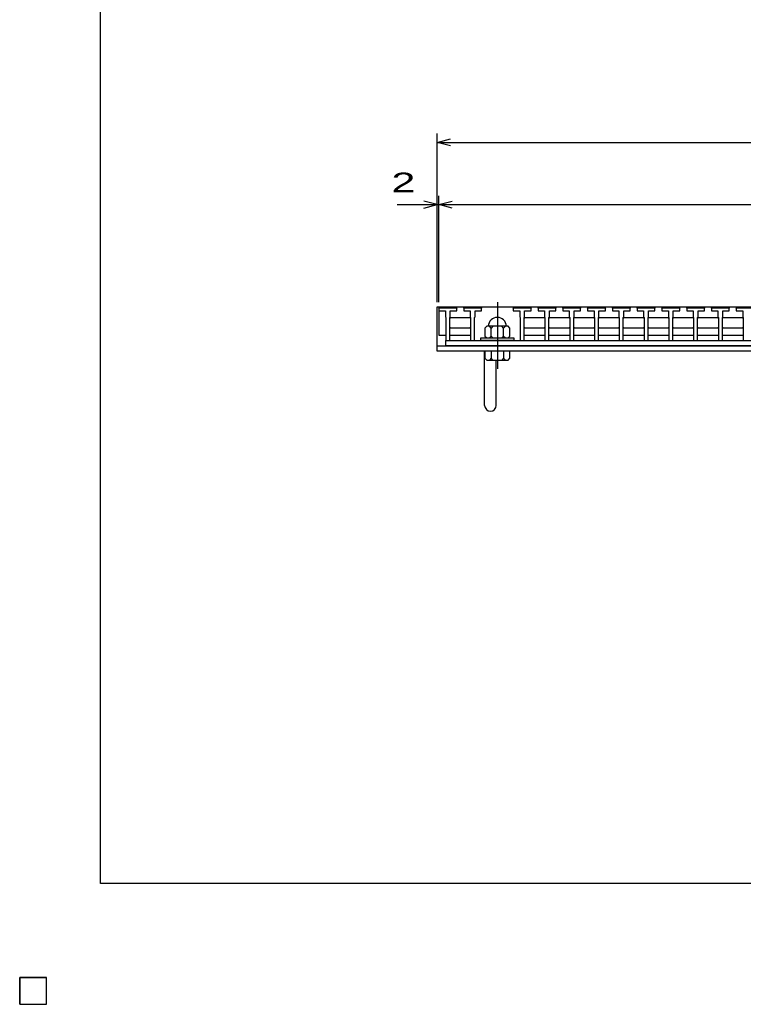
# Model space of a CAD drawing. Units: millimetres, scale not verified. Extents: x -1820 to 1731, y -1282 to 1054.
# Drawn here: x -1820 to -1005, y -1282 to -174 of the extents above; entities that cross this region are included whole.
import ezdxf
from ezdxf.enums import TextEntityAlignment as Align

# ---------------------------------------------------------------- set-up
doc = ezdxf.new("R2010")
doc.units = ezdxf.units.MM
doc.header["$LTSCALE"] = 10
doc.linetypes.add('CHAIN', pattern=[18.5, 12, -1.5, 3.5, -1.5])
for name, color, linetype, lineweight in [('0_2', 150, 'Continuous', 25), ('16', 3, 'Continuous', 25), ('19', 6, 'Continuous', 25), ('22', 2, 'Continuous', 25)]:
    doc.layers.add(name, color=color, linetype=linetype, lineweight=lineweight)
doc.styles.add('ベクトル', font='')
doc.styles.get('ベクトル').set_extended_font_data('ベクトル')

msp = doc.modelspace()

# ---------------------------------------------------------------- linework, layer by layer
at = {"layer": '0_2'}
for p, q in [((-1729, -1146.5), (-1729, 1053.5)), ((1731, -1146.5), (-1729, -1146.5))]:
    msp.add_line(p, q, dxfattribs=at)
at = {"layer": '16'}
for p, q in [((-1348, -498.5), (-1347.5, -497)), ((-1348, -497), (-352, -497)), ((-1348, -497), (-1348, -529)), ((-1348, -498.5), (-1348, -501.5)), ((-1328, -498.5), (-1348, -498.5)), ((-1347.5, -497), (-1344.6, -497)), ((-1344.6, -497), (-1344.1, -498.5)), ((-1339.95, -498.5), (-1339.45, -497)), ((-1339.45, -497), (-1336.55, -497)), ((-1336.55, -497), (-1336.05, -498.5)), ((-1331.9, -498.5), (-1331.4, -497)), ((-1331.4, -497), (-1328.5, -497)), ((-1328.5, -497), (-1328, -498.5)), ((-1328, -501.5), (-1328, -498.5)), ((-1320.1, -498.5), (-1319.6, -497)), ((-1320.1, -498.5), (-1320.1, -501.5)), ((-1300.1, -498.5), (-1320.1, -498.5)), ((-1319.6, -497), (-1316.7, -497)), ((-1316.7, -497), (-1316.2, -498.5)), ((-1312.05, -498.5), (-1311.55, -497)), ((-1311.55, -497), (-1308.65, -497)), ((-1308.65, -497), (-1308.15, -498.5)), ((-1304, -498.5), (-1303.5, -497)), ((-1303.5, -497), (-1300.6, -497)), ((-1300.6, -497), (-1300.1, -498.5)), ((-1300.1, -501.5), (-1300.1, -498.5)), ((-1264.3, -498.5), (-1263.8, -497)), ((-1264.3, -498.5), (-1264.3, -501.5)), ((-1244.3, -498.5), (-1264.3, -498.5)), ((-1263.8, -497), (-1260.9, -497)), ((-1260.9, -497), (-1260.4, -498.5)), ((-1256.25, -498.5), (-1255.75, -497)), ((-1255.75, -497), (-1252.85, -497)), ((-1252.85, -497), (-1252.35, -498.5)), ((-1248.2, -498.5), (-1247.7, -497)), ((-1247.7, -497), (-1244.8, -497)), ((-1244.8, -497), (-1244.3, -498.5)), ((-1244.3, -501.5), (-1244.3, -498.5)), ((-1236.4, -498.5), (-1235.9, -497)), ((-1236.4, -498.5), (-1236.4, -501.5)), ((-1216.4, -498.5), (-1236.4, -498.5)), ((-1235.9, -497), (-1233, -497)), ((-1233, -497), (-1232.5, -498.5)), ((-1228.35, -498.5), (-1227.85, -497)), ((-1227.85, -497), (-1224.95, -497)), ((-1224.95, -497), (-1224.45, -498.5)), ((-1220.3, -498.5), (-1219.8, -497)), ((-1219.8, -497), (-1216.9, -497)), ((-1216.9, -497), (-1216.4, -498.5)), ((-1216.4, -501.5), (-1216.4, -498.5)), ((-1208.5, -498.5), (-1208, -497)), ((-1208.5, -498.5), (-1208.5, -501.5)), ((-1188.5, -498.5), (-1208.5, -498.5)), ((-1208, -497), (-1205.1, -497)), ((-1205.1, -497), (-1204.6, -498.5)), ((-1200.45, -498.5), (-1199.95, -497)), ((-1199.95, -497), (-1197.05, -497)), ((-1197.05, -497), (-1196.55, -498.5)), ((-1192.4, -498.5), (-1191.9, -497)), ((-1191.9, -497), (-1189, -497)), ((-1189, -497), (-1188.5, -498.5)), ((-1188.5, -501.5), (-1188.5, -498.5)), ((-1180.6, -498.5), (-1180.1, -497)), ((-1180.6, -498.5), (-1180.6, -501.5)), ((-1160.6, -498.5), (-1180.6, -498.5)), ((-1180.1, -497), (-1177.2, -497)), ((-1177.2, -497), (-1176.7, -498.5)), ((-1172.55, -498.5), (-1172.05, -497)), ((-1172.05, -497), (-1169.15, -497)), ((-1169.15, -497), (-1168.65, -498.5)), ((-1164.5, -498.5), (-1164, -497)), ((-1164, -497), (-1161.1, -497)), ((-1161.1, -497), (-1160.6, -498.5)), ((-1160.6, -501.5), (-1160.6, -498.5)), ((-1152.7, -498.5), (-1152.2, -497)), ((-1152.7, -498.5), (-1152.7, -501.5)), ((-1132.7, -498.5), (-1152.7, -498.5)), ((-1152.2, -497), (-1149.3, -497)), ((-1149.3, -497), (-1148.8, -498.5)), ((-1144.65, -498.5), (-1144.15, -497)), ((-1144.15, -497), (-1141.25, -497)), ((-1141.25, -497), (-1140.75, -498.5)), ((-1136.6, -498.5), (-1136.1, -497)), ((-1136.1, -497), (-1133.2, -497)), ((-1133.2, -497), (-1132.7, -498.5)), ((-1132.7, -501.5), (-1132.7, -498.5)), ((-1124.8, -498.5), (-1124.3, -497)), ((-1124.8, -498.5), (-1124.8, -501.5)), ((-1104.8, -498.5), (-1124.8, -498.5)), ((-1124.3, -497), (-1121.4, -497)), ((-1121.4, -497), (-1120.9, -498.5)), ((-1116.75, -498.5), (-1116.25, -497)), ((-1116.25, -497), (-1113.35, -497)), ((-1113.35, -497), (-1112.85, -498.5)), ((-1108.7, -498.5), (-1108.2, -497)), ((-1108.2, -497), (-1105.3, -497)), ((-1105.3, -497), (-1104.8, -498.5)), ((-1104.8, -501.5), (-1104.8, -498.5)), ((-1096.9, -498.5), (-1096.4, -497)), ((-1096.9, -498.5), (-1096.9, -501.5)), ((-1076.9, -498.5), (-1096.9, -498.5)), ((-1096.4, -497), (-1093.5, -497)), ((-1093.5, -497), (-1093, -498.5)), ((-1088.85, -498.5), (-1088.35, -497)), ((-1088.35, -497), (-1085.45, -497)), ((-1085.45, -497), (-1084.95, -498.5)), ((-1080.8, -498.5), (-1080.3, -497)), ((-1080.3, -497), (-1077.4, -497)), ((-1077.4, -497), (-1076.9, -498.5)), ((-1076.9, -501.5), (-1076.9, -498.5)), ((-1069, -498.5), (-1068.5, -497)), ((-1069, -498.5), (-1069, -501.5)), ((-1049, -498.5), (-1069, -498.5)), ((-1068.5, -497), (-1065.6, -497)), ((-1065.6, -497), (-1065.1, -498.5)), ((-1060.95, -498.5), (-1060.45, -497)), ((-1060.45, -497), (-1057.55, -497)), ((-1057.55, -497), (-1057.05, -498.5)), ((-1052.9, -498.5), (-1052.4, -497)), ((-1052.4, -497), (-1049.5, -497)), ((-1049.5, -497), (-1049, -498.5)), ((-1049, -501.5), (-1049, -498.5)), ((-1041.1, -498.5), (-1040.6, -497)), ((-1041.1, -498.5), (-1041.1, -501.5)), ((-1021.1, -498.5), (-1041.1, -498.5)), ((-1040.6, -497), (-1037.7, -497)), ((-1037.7, -497), (-1037.2, -498.5)), ((-1033.05, -498.5), (-1032.55, -497)), ((-1032.55, -497), (-1029.65, -497)), ((-1029.65, -497), (-1029.15, -498.5)), ((-1025, -498.5), (-1024.5, -497)), ((-1024.5, -497), (-1021.6, -497)), ((-1021.6, -497), (-1021.1, -498.5)), ((-1021.1, -501.5), (-1021.1, -498.5)), ((-1013.2, -498.5), (-1012.7, -497)), ((-1013.2, -498.5), (-1013.2, -501.5)), ((-993.2, -498.5), (-1013.2, -498.5)), ((-1012.7, -497), (-1009.8, -497)), ((-1009.8, -497), (-1009.3, -498.5)), ((-1348, -501.5), (-1340.75, -501.5)), ((-1340.75, -501.5), (-1340.75, -508.5)), ((-1340.75, -508.5), (-1340.25, -509)), ((-1340.25, -509), (-1340.25, -535)), ((-1335.75, -509), (-1335.25, -508.5)), ((-1335.75, -535), (-1335.75, -509)), ((-1335.75, -510), (-1334.75, -509)), ((-1335.25, -508.5), (-1335.25, -501.5)), ((-1335.25, -501.5), (-1328, -501.5)), ((-1334.75, -509), (-1313.35, -509)), ((-1320.1, -501.5), (-1312.85, -501.5)), ((-1313.35, -509), (-1312.35, -510)), ((-1312.85, -501.5), (-1312.85, -508.5)), ((-1312.85, -508.5), (-1312.35, -509)), ((-1312.35, -509), (-1312.35, -535)), ((-1307.85, -509), (-1307.35, -508.5)), ((-1307.85, -535), (-1307.85, -509)), ((-1307.35, -508.5), (-1307.35, -501.5)), ((-1307.35, -501.5), (-1300.1, -501.5)), ((-1264.3, -501.5), (-1257.05, -501.5)), ((-1257.05, -501.5), (-1257.05, -508.5)), ((-1257.05, -508.5), (-1256.55, -509)), ((-1256.55, -509), (-1256.55, -535)), ((-1252.05, -509), (-1251.55, -508.5)), ((-1252.05, -535), (-1252.05, -509)), ((-1252.05, -510), (-1251.05, -509)), ((-1251.55, -508.5), (-1251.55, -501.5)), ((-1251.55, -501.5), (-1244.3, -501.5)), ((-1251.05, -509), (-1229.65, -509)), ((-1236.4, -501.5), (-1229.15, -501.5)), ((-1229.65, -509), (-1228.65, -510)), ((-1229.15, -501.5), (-1229.15, -508.5)), ((-1229.15, -508.5), (-1228.65, -509)), ((-1228.65, -509), (-1228.65, -535)), ((-1224.15, -509), (-1223.65, -508.5)), ((-1224.15, -535), (-1224.15, -509)), ((-1224.15, -510), (-1223.15, -509)), ((-1223.65, -508.5), (-1223.65, -501.5)), ((-1223.65, -501.5), (-1216.4, -501.5)), ((-1223.15, -509), (-1201.75, -509)), ((-1208.5, -501.5), (-1201.25, -501.5)), ((-1201.75, -509), (-1200.75, -510)), ((-1201.25, -501.5), (-1201.25, -508.5)), ((-1201.25, -508.5), (-1200.75, -509)), ((-1200.75, -509), (-1200.75, -535)), ((-1196.25, -509), (-1195.75, -508.5)), ((-1196.25, -535), (-1196.25, -509)), ((-1196.25, -510), (-1195.25, -509)), ((-1195.75, -508.5), (-1195.75, -501.5)), ((-1195.75, -501.5), (-1188.5, -501.5)), ((-1195.25, -509), (-1173.85, -509)), ((-1180.6, -501.5), (-1173.35, -501.5)), ((-1173.85, -509), (-1172.85, -510)), ((-1173.35, -501.5), (-1173.35, -508.5)), ((-1173.35, -508.5), (-1172.85, -509)), ((-1172.85, -509), (-1172.85, -535)), ((-1168.35, -509), (-1167.85, -508.5)), ((-1168.35, -535), (-1168.35, -509)), ((-1168.35, -510), (-1167.35, -509)), ((-1167.85, -508.5), (-1167.85, -501.5)), ((-1167.85, -501.5), (-1160.6, -501.5)), ((-1167.35, -509), (-1145.95, -509)), ((-1152.7, -501.5), (-1145.45, -501.5)), ((-1145.95, -509), (-1144.95, -510)), ((-1145.45, -501.5), (-1145.45, -508.5)), ((-1145.45, -508.5), (-1144.95, -509)), ((-1144.95, -509), (-1144.95, -535)), ((-1140.45, -509), (-1139.95, -508.5)), ((-1140.45, -535), (-1140.45, -509)), ((-1140.45, -510), (-1139.45, -509)), ((-1139.95, -508.5), (-1139.95, -501.5)), ((-1139.95, -501.5), (-1132.7, -501.5)), ((-1139.45, -509), (-1118.05, -509)), ((-1124.8, -501.5), (-1117.55, -501.5)), ((-1118.05, -509), (-1117.05, -510)), ((-1117.55, -501.5), (-1117.55, -508.5)), ((-1117.55, -508.5), (-1117.05, -509)), ((-1117.05, -509), (-1117.05, -535)), ((-1112.55, -509), (-1112.05, -508.5)), ((-1112.55, -535), (-1112.55, -509)), ((-1112.55, -510), (-1111.55, -509)), ((-1112.05, -508.5), (-1112.05, -501.5)), ((-1112.05, -501.5), (-1104.8, -501.5)), ((-1111.55, -509), (-1090.15, -509)), ((-1096.9, -501.5), (-1089.65, -501.5)), ((-1090.15, -509), (-1089.15, -510)), ((-1089.65, -501.5), (-1089.65, -508.5)), ((-1089.65, -508.5), (-1089.15, -509)), ((-1089.15, -509), (-1089.15, -535)), ((-1084.65, -509), (-1084.15, -508.5)), ((-1084.65, -535), (-1084.65, -509)), ((-1084.65, -510), (-1083.65, -509)), ((-1084.15, -508.5), (-1084.15, -501.5)), ((-1084.15, -501.5), (-1076.9, -501.5)), ((-1083.65, -509), (-1062.25, -509)), ((-1069, -501.5), (-1061.75, -501.5)), ((-1062.25, -509), (-1061.25, -510)), ((-1061.75, -501.5), (-1061.75, -508.5)), ((-1061.75, -508.5), (-1061.25, -509)), ((-1061.25, -509), (-1061.25, -535)), ((-1056.75, -509), (-1056.25, -508.5)), ((-1056.75, -535), (-1056.75, -509)), ((-1056.75, -510), (-1055.75, -509)), ((-1056.25, -508.5), (-1056.25, -501.5)), ((-1056.25, -501.5), (-1049, -501.5)), ((-1055.75, -509), (-1034.35, -509)), ((-1041.1, -501.5), (-1033.85, -501.5)), ((-1034.35, -509), (-1033.35, -510)), ((-1033.85, -501.5), (-1033.85, -508.5)), ((-1033.85, -508.5), (-1033.35, -509)), ((-1033.35, -509), (-1033.35, -535)), ((-1028.85, -509), (-1028.35, -508.5)), ((-1028.85, -535), (-1028.85, -509)), ((-1028.85, -510), (-1027.85, -509)), ((-1028.35, -508.5), (-1028.35, -501.5)), ((-1028.35, -501.5), (-1021.1, -501.5)), ((-1027.85, -509), (-1006.45, -509)), ((-1013.2, -501.5), (-1005.95, -501.5)), ((-1006.45, -509), (-1005.45, -510)), ((-1005.95, -501.5), (-1005.95, -508.5)), ((-1005.95, -508.5), (-1005.45, -509)), ((-1005.45, -509), (-1005.45, -535)), ((-1334.75, -521), (-1335.75, -520)), ((-1313.35, -521), (-1334.75, -521)), ((-1312.35, -520), (-1313.35, -521)), ((-1294.2, -519), (-1296.2, -521)), ((-1296.2, -521), (-1296.2, -530)), ((-1270.2, -519), (-1294.2, -519)), ((-1289.2, -521), (-1291.2, -519)), ((-1287.2, -519), (-1289.2, -521)), ((-1289.2, -530), (-1289.2, -521)), ((-1275.2, -521), (-1277.2, -519)), ((-1273.2, -519), (-1275.2, -521)), ((-1275.2, -530), (-1275.2, -521)), ((-1268.2, -521), (-1270.2, -519)), ((-1268.2, -530), (-1268.2, -521)), ((-1251.05, -521), (-1252.05, -520)), ((-1229.65, -521), (-1251.05, -521)), ((-1228.65, -520), (-1229.65, -521)), ((-1223.15, -521), (-1224.15, -520)), ((-1201.75, -521), (-1223.15, -521)), ((-1200.75, -520), (-1201.75, -521)), ((-1195.25, -521), (-1196.25, -520)), ((-1173.85, -521), (-1195.25, -521)), ((-1172.85, -520), (-1173.85, -521)), ((-1167.35, -521), (-1168.35, -520)), ((-1145.95, -521), (-1167.35, -521)), ((-1144.95, -520), (-1145.95, -521)), ((-1139.45, -521), (-1140.45, -520)), ((-1118.05, -521), (-1139.45, -521)), ((-1117.05, -520), (-1118.05, -521)), ((-1111.55, -521), (-1112.55, -520)), ((-1090.15, -521), (-1111.55, -521)), ((-1089.15, -520), (-1090.15, -521)), ((-1083.65, -521), (-1084.65, -520)), ((-1062.25, -521), (-1083.65, -521)), ((-1061.25, -520), (-1062.25, -521)), ((-1055.75, -521), (-1056.75, -520)), ((-1034.35, -521), (-1055.75, -521)), ((-1033.35, -520), (-1034.35, -521)), ((-1027.85, -521), (-1028.85, -520)), ((-1006.45, -521), (-1027.85, -521)), ((-1005.45, -520), (-1006.45, -521)), ((-1348, -529), (-1340.25, -529)), ((-1335.75, -529), (-1312.35, -529)), ((-1300.7, -535), (-1300.7, -532)), ((-1300.7, -532), (-1263.7, -532)), ((-1296.2, -530), (-1294.2, -532)), ((-1291.2, -532), (-1289.2, -530)), ((-1289.2, -530), (-1287.2, -532)), ((-1277.2, -532), (-1275.2, -530)), ((-1275.2, -530), (-1273.2, -532)), ((-1270.2, -532), (-1268.2, -530)), ((-1263.7, -532), (-1263.7, -535)), ((-1252.05, -529), (-1228.65, -529)), ((-1224.15, -529), (-1200.75, -529)), ((-1196.25, -529), (-1172.85, -529)), ((-1168.35, -529), (-1144.95, -529)), ((-1140.45, -529), (-1117.05, -529)), ((-1112.55, -529), (-1089.15, -529)), ((-1084.65, -529), (-1061.25, -529)), ((-1056.75, -529), (-1033.35, -529)), ((-1028.85, -529), (-1005.45, -529)), ((-1340.25, -535), (-1335.75, -535)), ((-1340.25, -535), (-359.75, -535)), ((-1340.25, -541), (-1340.25, -535)), ((-359.75, -541), (-1340.25, -541)), ((-1312.35, -535), (-1307.85, -535)), ((-1263.7, -535), (-1300.7, -535)), ((-1256.55, -535), (-1252.05, -535)), ((-1228.65, -535), (-1224.15, -535)), ((-1200.75, -535), (-1196.25, -535)), ((-1172.85, -535), (-1168.35, -535)), ((-1144.95, -535), (-1140.45, -535)), ((-1117.05, -535), (-1112.55, -535)), ((-1089.15, -535), (-1084.65, -535)), ((-1061.25, -535), (-1056.75, -535)), ((-1033.35, -535), (-1028.85, -535)), ((-1005.45, -535), (-1000.95, -535)), ((-1820, -1252.5), (-1790, -1252.5)), ((-1820, -1282.5), (-1820, -1252.5)), ((-1820, -1252.5), (-1790, -1252.5)), ((-1820, -1282.5), (-1820, -1252.5)), ((-1820, -1252.5), (-1790, -1252.5)), ((-1820, -1282.5), (-1820, -1252.5)), ((-1820, -1252.5), (-1790, -1252.5)), ((-1820, -1282.5), (-1820, -1252.5)), ((-1820, -1252.5), (-1790, -1252.5)), ((-1820, -1282.5), (-1820, -1252.5)), ((-1790, -1282.5), (-1790, -1252.5)), ((-1790, -1282.5), (-1790, -1252.5)), ((-1790, -1282.5), (-1790, -1252.5)), ((-1790, -1282.5), (-1790, -1252.5)), ((-1790, -1282.5), (-1790, -1252.5)), ((-1820, -1282.5), (-1790, -1282.5)), ((-1820, -1282.5), (-1790, -1282.5)), ((-1820, -1282.5), (-1790, -1282.5)), ((-1820, -1282.5), (-1790, -1282.5)), ((-1820, -1282.5), (-1790, -1282.5))]:
    msp.add_line(p, q, dxfattribs=at)
at = {"layer": '16', "linetype": 'CHAIN'}
msp.add_line((-1282.2, -492), (-1282.2, -567), dxfattribs=at)
at = {"layer": '16'}
msp.add_arc((-1282.2, -519), 10, 0, 180, dxfattribs=at)
at = {"layer": '19'}
for p, q in [((-1350, -541), (-1350, -497)), ((-1350, -497), (-1348, -497)), ((-1350, -541), (-350, -541)), ((-1350, -547), (-1350, -541)), ((-350, -547), (-1350, -547)), ((-1296.5, -608.11), (-1296.5, -547)), ((-1296.2, -547), (-1296.2, -555)), ((-1268.2, -547), (-1296.2, -547)), ((-1289.2, -547), (-1289.2, -555)), ((-1275.2, -547), (-1275.2, -555)), ((-1268.2, -555), (-1268.2, -547)), ((-1296.2, -555), (-1294.2, -557)), ((-1294.2, -557), (-1270.2, -557)), ((-1289.2, -555), (-1291.2, -557)), ((-1287.2, -557), (-1289.2, -555)), ((-1283.5, -608.11), (-1283.5, -557)), ((-1275.2, -555), (-1277.2, -557)), ((-1273.2, -557), (-1275.2, -555)), ((-1270.2, -557), (-1268.2, -555))]:
    msp.add_line(p, q, dxfattribs=at)
msp.add_arc((-1290, -608.11), 6.5, 180, 0, dxfattribs=at)
at = {"layer": '22', "color": 4}
for p, q in [((-1350, -492), (-1350, -302)), ((-1350, -312), (-1335, -308)), ((-1335, -316), (-1350, -312)), ((-1350, -312), (-350, -312)), ((-1350, -492), (-1350, -372)), ((-1348, -492), (-1348, -372)), ((-1395, -382), (-1350, -382)), ((-1350, -382), (-1365, -378)), ((-1365, -386), (-1350, -382)), ((-1350, -382), (-1348, -382)), ((-1348, -382), (-1333, -378)), ((-1333, -386), (-1348, -382)), ((-1348, -382), (-352, -382))]:
    msp.add_line(p, q, dxfattribs=at)
at = {"layer": '22'}
for p, q in [((-1790, -1252.5), (-1820, -1252.5)), ((-1820, -1252.5), (-1820, -1282.5)), ((-1790, -1252.5), (-1820, -1252.5)), ((-1820, -1252.5), (-1820, -1282.5)), ((-1790, -1252.5), (-1820, -1252.5)), ((-1820, -1252.5), (-1820, -1282.5)), ((-1790, -1282.5), (-1790, -1252.5)), ((-1790, -1282.5), (-1790, -1252.5)), ((-1790, -1282.5), (-1790, -1252.5)), ((-1820, -1282.5), (-1790, -1282.5)), ((-1820, -1282.5), (-1790, -1282.5)), ((-1820, -1282.5), (-1790, -1282.5))]:
    msp.add_line(p, q, dxfattribs=at)

# ---------------------------------------------------------------- texts
at = {"layer": '22', "style": 'ベクトル', "width": 1.65}
msp.add_text(' 2 ', height=21.99, dxfattribs=at).set_placement((-1415, -357), align=Align.MIDDLE_LEFT)

doc.saveas('drawing.dxf')
